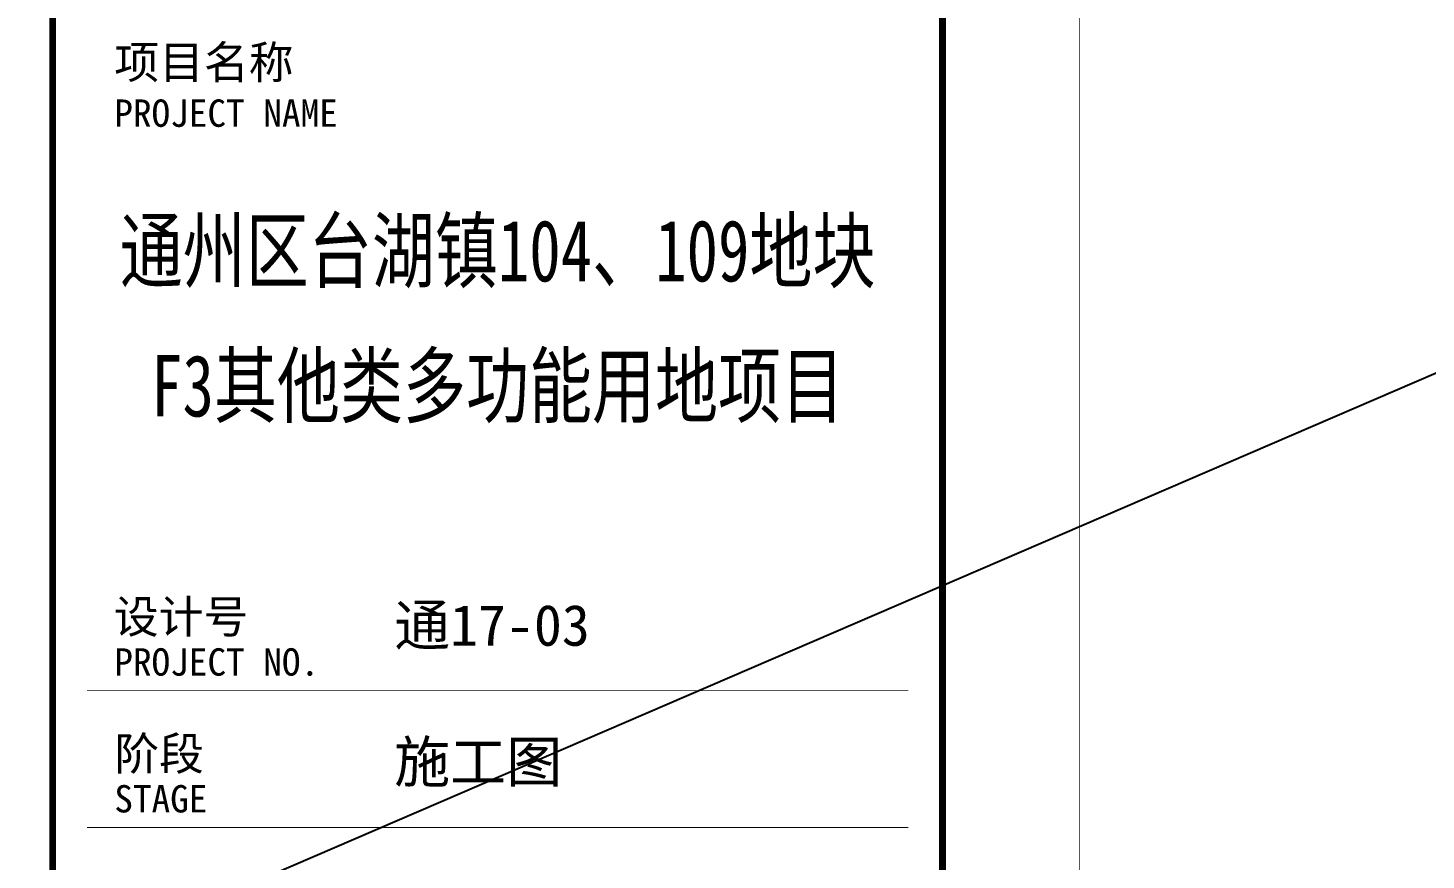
# Model space of a CAD drawing. Extents: x -228436 to 200315, y -41539 to 163917.
# Drawn here: x 65785 to 75998, y 86964 to 93045 of the extents above; entities that cross this region are included whole.
import ezdxf
from ezdxf.enums import TextEntityAlignment as Align

# ---------------------------------------------------------------- set-up
doc = ezdxf.new("R2010")
doc.units = 0
doc.header["$LTSCALE"] = 1000
doc.header["$MEASUREMENT"] = 0
doc.layers.add('X-104 13#平面$0$DIM_MODI', color=6, linetype='Continuous', plot=False)
doc.styles.add('图签信息$0$华文细黑', font='STXIHEI_0.TTF', dxfattribs={"height": 10})

# ---------------------------------------------------------------- blocks, each defined once
blk = doc.blocks.new('图签信息')
at = {"const_width": 0.5}
blk.add_lwpolyline([(-65, 0), (0, 0), (0, 500.5), (-65, 500.5)], close=True, dxfattribs=at)
at = {"const_width": 0.05}
for points in [[(-62.5, 450.87), (-2.5, 450.87)], [(-62.5, 440.87), (-2.5, 440.87)]]:
    blk.add_lwpolyline(points, dxfattribs=at)
at = {"style": '图签信息$0$华文细黑'}
for s, height, p in [('项目名称', 2.4, (-60.5, 498)), ('PROJECT NAME', 2, (-60.5, 494.08)), ('设计号', 2.4, (-60.54, 457.48)), ('PROJECT NO.', 2, (-60.5, 453.97)), ('阶段', 2.4, (-60.5, 447.47)), ('STAGE', 2, (-60.5, 443.97))]:
    blk.add_text(s, height=height, dxfattribs=at).set_placement(p, align=Align.TOP_LEFT)
at = {"color": 4, "style": '图签信息$0$华文细黑', "width": 0.75}
for s, p in [('通州区台湖镇104、109地块', (-32.5, 480.78)), ('F3其他类多功能用地项目', (-32.5, 470.91))]:
    blk.add_text(s, height=4.5, dxfattribs=at).set_placement(p, align=Align.CENTER)
at = {"color": 4, "ltscale": 0.001, "char_height": 3, "width": 58.4895, "attachment_point": 4, "style": '图签信息$0$华文细黑'}
for s, insert in [('通17-03', (-40.06, 455.51)), ('施工图', (-40.06, 445.51))]:
    blk.add_mtext(s, dxfattribs=dict(at, insert=insert))
blk = doc.blocks.new('图签-A1')
at = {"color": 2}
blk.add_blockref('图签信息', (0, 0), dxfattribs=at)
blk = doc.blocks.new('图框-A1')
for points, const_width in [([(0, 0), (841, 0), (841, 594), (0, 594)], 0.05), ([(766, 584), (25, 584), (25, 10), (766, 10)], 0.5)]:
    blk.add_lwpolyline(points, close=True, dxfattribs=dict(const_width=const_width))
blk = doc.blocks.new('X-104 13#平面')
at = {"layer": 'X-104 13#平面$0$DIM_MODI'}
blk.add_line((53638.1, 80857.4), (81446.6, 92840.8), dxfattribs=at)
at = {"xscale": 100, "yscale": 100, "zscale": 100}
for name, p in [('图框-A1', (-10634.5, 42114.8)), ('图签-A1', (72465.5, 43114.8))]:
    blk.add_blockref(name, p, dxfattribs=at)

msp = doc.modelspace()

# ---------------------------------------------------------------- block references
msp.add_blockref('X-104 13#平面', (0, 0))

doc.saveas('drawing.dxf')
